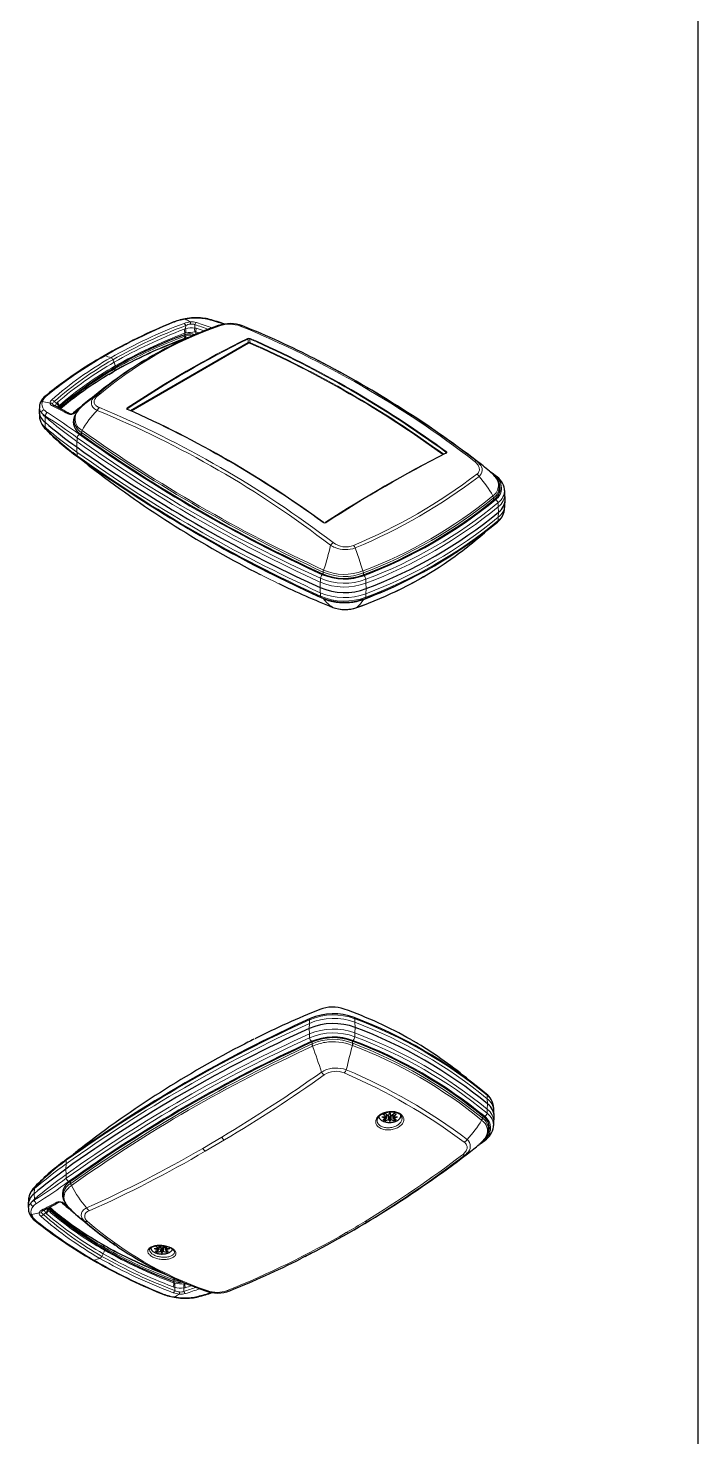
# Model space of a CAD drawing. Header units: millimetres. Extents: x 0 to 1188, y 0 to 841.
# Drawn here: x 730.6 to 855.4, y 316.2 to 578.4 of the extents above; entities that cross this region are included whole.
import ezdxf

# ---------------------------------------------------------------- set-up
doc = ezdxf.new("R2010")
doc.units = ezdxf.units.MM
doc.linetypes.add('SLD-Durchgehend', pattern=[0])

msp = doc.modelspace()

# ---------------------------------------------------------------- linework, layer by layer
msp.add_line((855.371, 834.346), (855.371, 4.785))
at = {"color": 7, "linetype": 'SLD-Durchgehend', "lineweight": 0}
for p, q in [((760.925, 523.761), (760.714, 523.819)), ((760.854, 523.735), (760.925, 523.761)), ((762.506, 521.689), (761.876, 521.882)), ((749.689, 507.228), (771.608, 519.882)), ((771.687, 519.765), (749.848, 507.158)), ((759.833, 521.361), (759.835, 521.68)), ((759.835, 521.071), (759.833, 521.361)), ((746.426, 516.704), (746.673, 516.234)), ((746.426, 514.415), (746.673, 514.6)), ((734.492, 508.681), (734.664, 508.601)), ((734.706, 508.642), (734.664, 508.601)), ((733.79, 505.053), (733.842, 506.056)), ((736.351, 508.123), (736.376, 507.82)), ((736.376, 507.82), (736.367, 507.709)), ((739.909, 507.286), (739.405, 506.849)), ((739.996, 507.36), (739.909, 507.286)), ((739.928, 507.28), (739.909, 507.286)), ((749.182, 507.609), (749.207, 507.437)), ((733.79, 505.053), (733.842, 504.09)), ((739.689, 500.461), (739.738, 501.467)), ((740.583, 503.165), (740.552, 502.778)), ((739.689, 500.461), (739.738, 499.501)), ((808.376, 499.288), (808.416, 499.5)), ((817.337, 490.599), (817.304, 490.993)), ((818.243, 488.337), (818.191, 489.34)), ((818.243, 488.337), (818.191, 487.375)), ((785.588, 476.804), (785.589, 477.184)), ((785.021, 474.292), (785.06, 475.303)), ((793.089, 477.014), (793.087, 476.643)), ((793.582, 474.101), (793.546, 475.114)), ((785.021, 474.292), (785.06, 473.338)), ((785.583, 472.296), (785.649, 472.174)), ((793.582, 474.101), (793.546, 473.148)), ((791.933, 470.622), (791.868, 470.605)), ((791.549, 392.426), (791.513, 393.379)), ((782.987, 392.235), (783.027, 393.189)), ((782.987, 392.235), (783.027, 391.223)), ((791.549, 392.426), (791.513, 391.413)), ((783.518, 389.349), (783.556, 389.367)), ((783.556, 389.367), (783.555, 389.723)), ((791.053, 389.884), (791.055, 389.515)), ((791.055, 389.515), (791.126, 389.486)), ((816.21, 378.19), (816.157, 379.152)), ((816.21, 378.19), (816.157, 377.186)), ((815.223, 375.575), (815.271, 375.535)), ((815.271, 375.535), (815.303, 375.928)), ((737.656, 366.065), (737.705, 367.025)), ((737.656, 366.065), (737.705, 365.06)), ((731.757, 361.474), (731.809, 362.436)), ((738.519, 363.748), (738.548, 363.384)), ((738.548, 363.384), (738.578, 363.405)), ((731.757, 361.474), (731.809, 360.471)), ((737.371, 359.678), (737.876, 359.241)), ((737.892, 359.246), (737.876, 359.241)), ((737.876, 359.241), (737.939, 359.187)), ((732.459, 357.845), (732.63, 357.926)), ((732.675, 357.885), (732.63, 357.926)), ((734.342, 358.707), (734.318, 358.404)), ((734.334, 358.817), (734.342, 358.707)), ((744.393, 352.111), (744.64, 351.927)), ((744.393, 349.823), (744.64, 350.293)), ((757.8, 345.165), (757.802, 345.456)), ((757.802, 344.847), (757.8, 345.165)), ((759.842, 344.645), (760.157, 344.741)), ((758.892, 342.766), (758.681, 342.708)), ((758.82, 342.791), (758.892, 342.766))]:
    msp.add_line(p, q, dxfattribs=at)
at = {"color": 7, "linetype": 'SLD-Durchgehend', "lineweight": 30}
for p, q in [((745.681, 513.979), (746.426, 514.415)), ((732.725, 508.023), (732.676, 507.267)), ((732.676, 506.996), (732.727, 506.203)), ((736.301, 507.743), (736.376, 507.82)), ((739.204, 505.578), (739.118, 504.497)), ((742.146, 496.867), (742.158, 496.859)), ((815.063, 497.191), (815.105, 497.16)), ((817.384, 495.196), (817.381, 495.199)), ((818.482, 492.103), (818.396, 493.185)), ((819.485, 490.833), (819.422, 491.814)), ((819.422, 489.542), (819.485, 490.524)), ((817.32, 377.779), (817.319, 377.781)), ((797.132, 375.398), (797.132, 375.084)), ((797.41, 376.232), (797.392, 375.779)), ((797.421, 376.223), (797.392, 375.506)), ((797.65, 376.049), (797.408, 375.909)), ((797.752, 376.001), (797.744, 375.303)), ((797.98, 375.619), (797.776, 376.06)), ((798.185, 376.06), (797.98, 375.619)), ((797.98, 375.619), (797.98, 374.931)), ((798.208, 376.001), (798.216, 375.303)), ((798.552, 375.909), (798.31, 376.049)), ((798.539, 376.223), (798.569, 375.506)), ((798.55, 376.232), (798.569, 375.779)), ((798.829, 375.398), (798.829, 375.084)), ((800.041, 375.866), (800.064, 376.077)), ((817.452, 376.003), (817.389, 376.984)), ((817.389, 374.713), (817.452, 375.694)), ((816.366, 373.379), (816.449, 374.423)), ((740.505, 369.978), (740.466, 369.949)), ((815.338, 371.32), (815.342, 371.324)), ((813.368, 369.609), (813.359, 369.603)), ((737.085, 362.03), (737.168, 360.983)), ((730.694, 360.324), (730.643, 359.531)), ((730.643, 359.259), (730.692, 358.504)), ((734.268, 358.784), (734.342, 358.707)), ((739.479, 357.686), (739.451, 357.711)), ((745.401, 351.54), (744.393, 352.111)), ((753.487, 351.423), (753.493, 351.373)), ((754.356, 351.772), (754.376, 351.782)), ((754.984, 351.739), (754.965, 351.287)), ((754.995, 351.731), (754.965, 351.014)), ((755.224, 351.557), (754.982, 351.417)), ((755.325, 351.509), (755.318, 350.811)), ((755.554, 351.127), (755.349, 351.567)), ((755.758, 351.567), (755.554, 351.127)), ((755.782, 351.509), (755.79, 350.811)), ((756.126, 351.417), (755.883, 351.557)), ((756.113, 351.731), (756.142, 351.014)), ((756.123, 351.739), (756.142, 351.287)), ((754.705, 350.906), (754.705, 350.591)), ((755.554, 351.127), (755.554, 350.439)), ((756.402, 350.906), (756.402, 350.591))]:
    msp.add_line(p, q, dxfattribs=at)
at = {"color": 7, "linetype": 'SLD-Durchgehend', "lineweight": 0, "flags": 128}
for points in [[(759.678, 522.378), (759.819, 522.424), (759.966, 522.455)], [(759.863, 524.315), (759.867, 524.314), (759.875, 524.306), (759.885, 524.29), (759.895, 524.267)], [(759.966, 522.455), (759.97, 522.563), (759.99, 523.059)], [(761.692, 523.224), (761.691, 523.199), (761.668, 522.592)], [(761.668, 522.592), (761.808, 522.578), (761.946, 522.547)], [(761.876, 521.882), (761.794, 521.89), (761.71, 521.883)], [(761.876, 521.882), (761.875, 521.666), (761.874, 521.426)], [(766.334, 523.01), (766.171, 523.065), (766.066, 523.044)], [(770.161, 522.972), (770.421, 523.032), (770.581, 522.986)], [(759.966, 520.75), (759.82, 520.693), (759.678, 520.639)], [(760.009, 521.724), (759.922, 521.709), (759.835, 521.68)], [(759.835, 521.071), (759.92, 521.103), (760.009, 521.141)], [(759.954, 520.642), (759.964, 520.647), (759.99, 520.663)], [(759.99, 520.663), (759.97, 520.734), (759.966, 520.75)], [(771.608, 519.882), (771.597, 520.224), (771.588, 520.544)], [(771.941, 520.556), (771.952, 520.197), (771.961, 519.901)], [(746.673, 516.234), (746.814, 515.888), (746.872, 515.552)], [(746.872, 515.053), (746.814, 514.784), (746.673, 514.6)], [(735.51, 508.927), (735.878, 508.655), (735.958, 508.596)], [(735.958, 508.596), (736.035, 508.693), (736.121, 508.778)], [(743.4, 509.769), (743.272, 509.644), (743.163, 509.515), (743.073, 509.384), (743.003, 509.253), (742.954, 509.121), (742.926, 508.99), (742.918, 508.861), (742.93, 508.736), (742.962, 508.616), (743.011, 508.501), (743.078, 508.39), (743.162, 508.285), (743.271, 508.177), (743.397, 508.076), (743.54, 507.982), (743.698, 507.896), (743.9, 507.806)], [(743.4, 509.769), (743.17, 509.785), (742.975, 509.727)], [(736.253, 508.01), (736.198, 507.917), (736.151, 507.82)], [(736.351, 508.123), (736.299, 508.072), (736.253, 508.01)], [(743.477, 507.274), (743.662, 507.58), (743.9, 507.806)], [(749.098, 507.452), (749.05, 507.48), (749.023, 507.505), (749.005, 507.533), (748.997, 507.564), (748.998, 507.597), (749.01, 507.629), (749.03, 507.662), (749.06, 507.693), (749.098, 507.722)], [(740.689, 503.535), (740.614, 503.348), (740.584, 503.165)], [(808.487, 499.366), (808.487, 499.367), (808.482, 499.419), (808.45, 499.47), (808.416, 499.5)], [(808.499, 499.613), (808.547, 499.571), (808.574, 499.536), (808.592, 499.5), (808.601, 499.463), (808.599, 499.427), (808.588, 499.393), (808.567, 499.362), (808.538, 499.334), (808.5, 499.311)], [(814.202, 495.377), (814.33, 495.489), (814.439, 495.61), (814.529, 495.739), (814.599, 495.875), (814.647, 496.017), (814.676, 496.164), (814.684, 496.315), (814.672, 496.467), (814.64, 496.617), (814.591, 496.768), (814.524, 496.918), (814.441, 497.066), (814.332, 497.224), (814.205, 497.378), (814.062, 497.529), (813.904, 497.674), (813.702, 497.837)], [(813.704, 497.835), (813.942, 497.908), (814.128, 497.868)], [(814.127, 497.869), (814.67, 497.484), (815.063, 497.191)], [(814.627, 494.982), (814.432, 495.205), (814.202, 495.377)], [(817.304, 490.994), (817.271, 491.178), (817.191, 491.364)], [(786.949, 482.178), (787.179, 482.458), (787.437, 482.672)], [(791.57, 481.674), (791.427, 481.927), (791.264, 482.137)], [(791.57, 481.674), (791.92, 480.616), (792.267, 479.583), (792.63, 478.499), (792.997, 477.399)], [(785.589, 477.184), (785.615, 477.37), (785.675, 477.565)], [(793.076, 477.009), (793.052, 477.199), (792.997, 477.399)], [(785.693, 472.154), (785.65, 472.174), (785.649, 472.174)], [(793.075, 472.012), (793.075, 472.012), (792.996, 471.982)], [(793.139, 472.171), (793.134, 472.133), (793.075, 472.012)], [(783.518, 389.349), (783.547, 389.136), (783.616, 388.912)], [(783.66, 388.933), (783.616, 388.912), (783.616, 388.912)], [(791.042, 389.062), (791.042, 389.062), (790.962, 389.093)], [(791.126, 389.486), (791.1, 389.28), (791.042, 389.062)], [(785.803, 383.58), (785.525, 383.817), (785.274, 384.124)], [(789.899, 384.551), (789.721, 384.228), (789.514, 383.964)], [(799.85, 376.432), (799.998, 376.338), (800.133, 376.235), (800.253, 376.124), (800.356, 376.006), (800.443, 375.881), (800.513, 375.751), (800.566, 375.615), (800.601, 375.477), (800.617, 375.335), (800.615, 375.192), (800.595, 375.047), (800.556, 374.903), (800.5, 374.76), (800.425, 374.618), (800.333, 374.48), (800.225, 374.346), (800.1, 374.217), (799.96, 374.093), (799.806, 373.977), (799.639, 373.868), (799.46, 373.769), (799.269, 373.678), (799.069, 373.597), (798.862, 373.527), (798.649, 373.469), (798.43, 373.422), (798.208, 373.387), (797.985, 373.364), (797.763, 373.354), (797.542, 373.357), (797.325, 373.371), (797.112, 373.398), (796.908, 373.437), (796.71, 373.487), (796.522, 373.549), (796.345, 373.621), (796.142, 373.725), (795.959, 373.843), (795.828, 373.948), (795.712, 374.062), (795.611, 374.182), (795.528, 374.308), (795.462, 374.44), (795.414, 374.576), (795.384, 374.716), (795.372, 374.858), (795.378, 375.002), (795.403, 375.147), (795.446, 375.291), (795.507, 375.433), (795.586, 375.574), (795.682, 375.712), (795.795, 375.845), (795.923, 375.972), (796.066, 376.094), (796.224, 376.209), (796.395, 376.316), (796.577, 376.413), (796.769, 376.501), (796.971, 376.579), (797.181, 376.646), (797.395, 376.702), (797.614, 376.746), (797.836, 376.778), (798.06, 376.797), (798.283, 376.805), (798.501, 376.799), (798.718, 376.782), (798.929, 376.752), (799.133, 376.71), (799.327, 376.657), (799.513, 376.592), (799.688, 376.517), (799.85, 376.432)], [(795.651, 375.159), (795.647, 375.075), (795.658, 374.948), (795.684, 374.823), (795.727, 374.7), (795.785, 374.583), (795.859, 374.47), (795.948, 374.363), (796.051, 374.262), (796.167, 374.168), (796.328, 374.063), (796.508, 373.972), (796.665, 373.908), (796.832, 373.854), (797.006, 373.81), (797.187, 373.777), (797.375, 373.755), (797.568, 373.743), (797.764, 373.743), (797.96, 373.754), (798.157, 373.776), (798.354, 373.809), (798.547, 373.853), (798.736, 373.907), (798.919, 373.971), (799.096, 374.045), (799.264, 374.128), (799.423, 374.22), (799.57, 374.318), (799.707, 374.424), (799.831, 374.536), (799.941, 374.653), (800.036, 374.774), (800.117, 374.899), (800.183, 375.027), (800.233, 375.156), (800.267, 375.285), (800.285, 375.415), (800.286, 375.544), (800.285, 375.556)], [(815.223, 375.575), (815.188, 375.374), (815.104, 375.171)], [(815.158, 375.125), (815.104, 375.171), (815.104, 375.171)], [(763.155, 369.919), (764.927, 370.953), (766.703, 372.008)], [(767.192, 371.482), (765.414, 370.429), (763.64, 369.395)], [(811.534, 368.727), (811.706, 368.865), (811.862, 369.011), (812.001, 369.163), (812.121, 369.318), (812.128, 369.329), (812.218, 369.475), (812.29, 369.624), (812.343, 369.773), (812.378, 369.922), (812.392, 370.081), (812.384, 370.238), (812.353, 370.391), (812.3, 370.539), (812.225, 370.68), (812.128, 370.815), (812.01, 370.941), (811.874, 371.058)], [(812.403, 371.562), (812.163, 371.274), (811.874, 371.058)], [(812.017, 368.687), (811.802, 368.648), (811.534, 368.727)], [(738.578, 363.405), (738.613, 363.196), (738.698, 362.981)], [(738.698, 362.981), (738.698, 362.981), (738.664, 362.957)], [(733.925, 357.931), (733.726, 357.784), (733.477, 357.6)], [(733.925, 357.931), (733.857, 358.001), (733.782, 358.099), (733.727, 358.197), (733.694, 358.295), (733.684, 358.39), (733.698, 358.481), (733.706, 358.501)], [(734.088, 357.748), (734.002, 357.833), (733.925, 357.931)], [(734.219, 358.517), (734.265, 358.455), (734.318, 358.404)], [(741.139, 356.391), (741.139, 356.391), (740.98, 356.548), (740.843, 356.711), (740.729, 356.877), (740.641, 357.046), (740.579, 357.216), (740.543, 357.387), (740.533, 357.557), (740.549, 357.724), (740.588, 357.876), (740.649, 358.025), (740.732, 358.169), (740.836, 358.308), (740.974, 358.453), (741.135, 358.59), (741.318, 358.719), (741.52, 358.84), (741.52, 358.84)], [(741.999, 358.276), (741.734, 358.516), (741.52, 358.84)], [(741.669, 356.332), (741.38, 356.309), (741.14, 356.391)], [(793.913, 356.298), (792.147, 355.239), (790.376, 354.204)], [(744.64, 351.927), (744.78, 351.743), (744.839, 351.474)], [(753.684, 349.781), (753.536, 349.873), (753.401, 349.97), (753.281, 350.072), (753.178, 350.176), (753.091, 350.283), (753.021, 350.393), (752.968, 350.504), (752.933, 350.614), (752.917, 350.725), (752.919, 350.835), (752.939, 350.943), (752.977, 351.049), (753.034, 351.151), (753.109, 351.25), (753.201, 351.344), (753.309, 351.432), (753.433, 351.514), (753.574, 351.59), (753.728, 351.659), (753.895, 351.719), (754.074, 351.772), (754.265, 351.816), (754.465, 351.851), (754.672, 351.877), (754.885, 351.893), (755.104, 351.899), (755.326, 351.896), (755.549, 351.884), (755.77, 351.862), (755.991, 351.83), (756.209, 351.79), (756.421, 351.741), (756.626, 351.684), (756.823, 351.619), (757.012, 351.546), (757.189, 351.467), (757.392, 351.36), (757.574, 351.245), (757.705, 351.146), (757.822, 351.044), (757.922, 350.938), (758.006, 350.83), (758.071, 350.72), (758.12, 350.609), (758.15, 350.497), (758.162, 350.387), (758.155, 350.277), (758.13, 350.169), (758.087, 350.064), (758.027, 349.963), (757.948, 349.866), (757.851, 349.773), (757.739, 349.686), (757.611, 349.606), (757.467, 349.532), (757.309, 349.465), (757.139, 349.406), (756.957, 349.355), (756.765, 349.314), (756.563, 349.281), (756.353, 349.258), (756.138, 349.244), (755.92, 349.24), (755.697, 349.245), (755.474, 349.26), (755.251, 349.284), (755.032, 349.318), (754.816, 349.361), (754.605, 349.412), (754.401, 349.471), (754.207, 349.538), (754.021, 349.613), (753.846, 349.694), (753.684, 349.781)], [(744.839, 350.975), (744.78, 350.639), (744.64, 350.293)], [(753.926, 350.15), (754.068, 350.074), (754.222, 350.002), (754.385, 349.936), (754.555, 349.876), (754.559, 349.875), (754.74, 349.821), (754.926, 349.775), (755.117, 349.735), (755.311, 349.704), (755.508, 349.681), (755.705, 349.665), (755.902, 349.658), (756.095, 349.66), (756.285, 349.669), (756.47, 349.688), (756.649, 349.714), (756.819, 349.748), (756.98, 349.79), (757.131, 349.839), (757.271, 349.895), (757.398, 349.958), (757.511, 350.026), (757.611, 350.101), (757.697, 350.18), (757.767, 350.264), (757.82, 350.351), (757.859, 350.442), (757.881, 350.535), (757.887, 350.63), (757.884, 350.651)], [(757.933, 344.072), (757.787, 344.103), (757.645, 344.149)], [(757.976, 345.386), (757.888, 345.423), (757.802, 345.456)], [(757.802, 344.847), (757.887, 344.818), (757.976, 344.803)], [(757.957, 343.468), (757.937, 343.964), (757.933, 344.072)], [(759.913, 343.98), (759.776, 343.949), (759.635, 343.935)], [(759.635, 343.935), (759.658, 343.328), (759.659, 343.302)], [(759.677, 344.643), (759.759, 344.637), (759.842, 344.645)], [(759.841, 344.873), (759.842, 344.861), (759.842, 344.645)], [(757.862, 342.26), (757.851, 342.236), (757.842, 342.22), (757.834, 342.213), (757.83, 342.212)], [(764.006, 343.435), (763.798, 343.365), (763.685, 343.395)], [(768.173, 343.412), (767.973, 343.366), (767.697, 343.439)]]:
    msp.add_lwpolyline(points, dxfattribs=at)
at = {"color": 7, "linetype": 'SLD-Durchgehend', "lineweight": 30, "flags": 128}
for points in [[(751.541, 516.123), (752.598, 516.766), (753.109, 517.064)], [(784.09, 516.84), (784.801, 516.478), (785.888, 515.911)], [(784.798, 516.479), (784.759, 516.499), (784.672, 516.544), (784.648, 516.556)], [(740.642, 510.688), (740.429, 510.534), (739.688, 509.978)], [(739.574, 507.242), (739.431, 507.121), (739.065, 506.802), (739.065, 506.802)], [(749.152, 507.461), (749.15, 507.462), (749.132, 507.471), (749.12, 507.48), (749.113, 507.487), (749.111, 507.491), (749.11, 507.492), (749.11, 507.492)], [(817.705, 495.124), (817.25, 495.452), (816.689, 495.853)], [(772.913, 477.213), (773.865, 476.726), (773.919, 476.699)], [(808.14, 478.733), (808.541, 479.003), (808.648, 479.078)], [(771.562, 389.67), (771.228, 389.501), (770.918, 389.34)], [(802.386, 389.894), (801.979, 390.13), (801.949, 390.147)], [(803.178, 389.423), (802.967, 389.552), (802.388, 389.891)], [(795.65, 375.159), (795.65, 375.177), (795.659, 375.249), (795.675, 375.322), (795.697, 375.396), (795.725, 375.469), (795.759, 375.542), (795.799, 375.614), (795.844, 375.685), (795.895, 375.755), (795.952, 375.824), (796.014, 375.892), (796.082, 375.96), (796.155, 376.025), (796.234, 376.089), (796.316, 376.151), (796.404, 376.21), (796.494, 376.266), (796.589, 376.319), (796.689, 376.37), (796.793, 376.419), (796.902, 376.465), (797.014, 376.508), (797.129, 376.548), (797.247, 376.584), (797.367, 376.616), (797.489, 376.645), (797.611, 376.669), (797.733, 376.69), (797.855, 376.706), (797.976, 376.717), (798.096, 376.725), (798.219, 376.729), (798.341, 376.728), (798.463, 376.724), (798.583, 376.715), (798.701, 376.703), (798.816, 376.686), (798.929, 376.666), (799.038, 376.642), (799.145, 376.614), (799.248, 376.583), (799.347, 376.548), (799.443, 376.51), (799.534, 376.469), (799.621, 376.425), (799.67, 376.398)], [(795.929, 375.8), (795.941, 375.753), (795.963, 375.683), (795.994, 375.614), (796.031, 375.546), (796.075, 375.479), (796.126, 375.414), (796.184, 375.351), (796.248, 375.29), (796.319, 375.232), (796.395, 375.175), (796.477, 375.122), (796.564, 375.072), (796.657, 375.024), (796.754, 374.98), (796.855, 374.94), (796.961, 374.903), (797.07, 374.869), (797.183, 374.84), (797.298, 374.814), (797.416, 374.793), (797.536, 374.775), (797.657, 374.762), (797.78, 374.753), (797.903, 374.748), (798.026, 374.748), (798.15, 374.751), (798.273, 374.759), (798.394, 374.772), (798.515, 374.788), (798.633, 374.808), (798.749, 374.833), (798.862, 374.862), (798.972, 374.894), (799.079, 374.93), (799.181, 374.97), (799.28, 375.013), (799.373, 375.06), (799.462, 375.109), (799.545, 375.162), (799.623, 375.217), (799.695, 375.275), (799.761, 375.336), (799.82, 375.398), (799.873, 375.463), (799.919, 375.529), (799.958, 375.597), (799.99, 375.665), (800.015, 375.735), (800.032, 375.806), (800.042, 375.877), (800.045, 375.948), (800.04, 376.02), (800.028, 376.091), (800.018, 376.132)], [(814.666, 370.681), (814.821, 370.791), (815.671, 371.402)], [(737.032, 359.725), (737.387, 359.416), (737.541, 359.285)], [(738.073, 359.034), (738.08, 359.025), (738.129, 358.974)], [(737.659, 356.545), (738.393, 355.995), (738.622, 355.83)], [(747.368, 351.555), (747.018, 351.791), (746.457, 352.184)], [(753.248, 351.049), (753.25, 351.078), (753.26, 351.12), (753.274, 351.161), (753.293, 351.201), (753.319, 351.245), (753.35, 351.288), (753.388, 351.331), (753.431, 351.374), (753.479, 351.416), (753.534, 351.458), (753.593, 351.498), (753.659, 351.537), (753.729, 351.575), (753.804, 351.61), (753.884, 351.643), (753.966, 351.674), (754.057, 351.704), (754.152, 351.731), (754.252, 351.757), (754.356, 351.78), (754.464, 351.8), (754.575, 351.817), (754.688, 351.831), (754.803, 351.842), (754.922, 351.85), (755.043, 351.855), (755.165, 351.857), (755.288, 351.855), (755.412, 351.851), (755.537, 351.843), (755.662, 351.832), (755.784, 351.818), (755.907, 351.801), (756.029, 351.781), (756.15, 351.758), (756.269, 351.732), (756.387, 351.703), (756.503, 351.672), (756.616, 351.637), (756.726, 351.601), (756.832, 351.562), (756.934, 351.521), (757.031, 351.479), (757.124, 351.434), (757.212, 351.389), (757.294, 351.342), (757.371, 351.295), (757.443, 351.246), (757.51, 351.196), (757.572, 351.146), (757.628, 351.095), (757.679, 351.044), (757.724, 350.993), (757.763, 350.943), (757.797, 350.895), (757.825, 350.847), (757.847, 350.801), (757.864, 350.756), (757.877, 350.713), (757.884, 350.671), (757.885, 350.652)], [(753.489, 351.424), (753.49, 351.403), (753.498, 351.331), (753.514, 351.261), (753.537, 351.191), (753.567, 351.121), (753.605, 351.053), (753.649, 350.987), (753.7, 350.922), (753.758, 350.859), (753.822, 350.798), (753.892, 350.739), (753.968, 350.683), (754.05, 350.63), (754.138, 350.579), (754.23, 350.532), (754.327, 350.488), (754.429, 350.447), (754.535, 350.41), (754.644, 350.377), (754.756, 350.348), (754.872, 350.322), (754.989, 350.3), (755.109, 350.283), (755.231, 350.27), (755.353, 350.261), (755.476, 350.256), (755.6, 350.255), (755.723, 350.259), (755.846, 350.267), (755.968, 350.279), (756.088, 350.296), (756.206, 350.316), (756.322, 350.341), (756.436, 350.369), (756.546, 350.402), (756.652, 350.438), (756.755, 350.478), (756.853, 350.521), (756.947, 350.567), (757.036, 350.617), (757.119, 350.67), (757.197, 350.725), (757.269, 350.783), (757.334, 350.843), (757.394, 350.906), (757.446, 350.97), (757.492, 351.037), (757.531, 351.104), (757.557, 351.158)], [(783.347, 350.364), (781.826, 349.586), (781.363, 349.356)]]:
    msp.add_lwpolyline(points, dxfattribs=at)
at = {"color": 7, "linetype": 'SLD-Durchgehend', "lineweight": 30}
for centre, radius, start, end in [((761.953, 512.928), 11.577, 84.20743, 100.39996), ((762.253, 516.03), 8.46, 75.24602, 84.10498), ((798.141, 424.415), 107.227, 112.29295, 119.85037), ((791.675, 450.608), 76.838, 109.47105, 120.12521), ((761.9, 512.68), 11.811, 99.92797, 112.05087), ((753.782, 484.038), 41.554, 71.05132, 75.18464), ((768.251, 516.671), 6.746, 69.79455, 108.90826), ((708.294, 368.49), 166.593, 62.93769, 68.04263), ((785.145, 450.428), 75.315, 109.63823, 130.3564), ((788.572, 440.661), 84.945, 109.68754, 119.76081), ((760.773, 518.762), 2.764, 70.0376, 109.8657), ((760.553, 519.059), 1.692, 100.22776, 110.73343), ((786.506, 444.566), 83.959, 119.80875, 128.71509), ((794.007, 447.77), 80.469, 121.15797, 131.24364), ((779.573, 456.583), 66.653, 120.61008, 125.36882), ((692.59, 338.392), 200.543, 52.35926, 62.62474), ((736.097, 507.258), 3.515, 126.71116, 157.49115), ((773.279, 465.636), 55.63, 127.1406, 131.12366), ((784.379, 454.432), 69.256, 125.09798, 130.31216), ((761.023, 482.296), 34.949, 124.96399, 127.04303), ((735.373, 507.236), 2.697, 179.34048, 234.06445), ((734.652, 507.915), 1.929, 159.08869, 176.77836), ((736.203, 506.453), 3.484, 184.09606, 209.87991), ((735.703, 508.663), 0.553, 233.80689, 245.04018), ((708.697, 453.625), 60.751, 60.76015, 63.85522), ((738.565, 507.37), 0.757, 255.41374, 311.33888), ((741.587, 505.141), 2.545, 147.20068, 241.86661), ((742.354, 505.256), 3.165, 133.03787, 174.17691), ((753.618, 493.801), 19.23, 131.17757, 134.19487), ((670.878, 329.732), 194.202, 53.77485, 66.23093), ((737.107, 506.933), 4.506, 209.44148, 224.88606), ((799.826, 583.807), 102.776, 230.01998, 234.18795), ((766.565, 535.722), 45.696, 224.39563, 234.29482), ((897.665, 723.153), 270.646, 234.47075, 245.53462), ((897.455, 721.403), 271.487, 234.47075, 245.53462), ((897.706, 719.642), 271.581, 234.47361, 245.53045), ((922.066, 276.62), 250.013, 117.03114, 122.96529), ((808.414, 499.396), 0.0789, 289.79082, 338.06236), ((753.395, 511.767), 18.67, 227.97169, 232.99113), ((865.658, 656.282), 201.665, 232.23624, 242.619), ((801.139, 478.64), 23.196, 45.54292, 53.14028), ((815.192, 492.836), 3.222, 6.2395, 47.18207), ((816.13, 492.761), 2.444, 304.17829, 34.88539), ((815.712, 492.022), 3.687, 9.15862, 57.28825), ((762.696, 557.476), 86.358, 290.59989, 309.39473), ((816.423, 490.8), 3.062, 306.4692, 0.61698), ((804.415, 490.899), 15.035, 3.49088, 6.52987), ((762.903, 555.722), 87.197, 290.59988, 309.39475), ((815.909, 489.245), 3.479, 307.77205, 351.75966), ((804.494, 490.429), 14.953, 353.54653, 356.60175), ((785.846, 486.697), 0.363, 236.2342, 299.63314), ((762.78, 553.747), 87.043, 290.59698, 309.40948), ((762.263, 546.095), 81.504, 304.68894, 311.32749), ((767.566, 539.493), 73.064, 289.43139, 303.73097), ((855.564, 639.318), 181.968, 244.53623, 247.98662), ((789.539, 486.111), 10.111, 246.93932, 290.49771), ((789.541, 484.903), 11.534, 246.92667, 290.51035), ((789.54, 482.564), 10.996, 246.83561, 290.55809), ((789.649, 476.871), 6.662, 249.89074, 289.4885), ((787.314, 389.455), 6.747, 71.09923, 110.17357), ((895.496, 147.19), 271.231, 114.46237, 125.53356), ((846.948, 242.051), 165.753, 111.95277, 116.55434), ((787.506, 383.964), 10.995, 69.43938, 113.16692), ((763.817, 323.188), 77.056, 60.35717, 70.52982), ((760.675, 312.656), 87.185, 50.60595, 69.38759), ((895.422, 145.124), 271.487, 114.46538, 125.52925), ((787.507, 381.624), 11.534, 69.48965, 113.07333), ((760.869, 310.805), 87.197, 50.60525, 69.40012), ((895.631, 143.374), 270.646, 114.46538, 125.52925), ((863.187, 210.843), 200.936, 117.33548, 127.62975), ((819.141, 296.812), 104.338, 116.42678, 117.12773), ((787.506, 380.416), 10.111, 69.50229, 113.06068), ((760.662, 309.05), 86.358, 50.60527, 69.40011), ((762.249, 321.576), 79.238, 50.3188, 58.89992), ((813.823, 377.251), 3.535, 8.62415, 51.85996), ((814.389, 375.727), 3.062, 359.38302, 53.5308), ((802.388, 376.07), 15.028, 3.49035, 6.5304), ((796.914, 381.847), 6.087, 266.30914, 274.50211), ((798.938, 382.113), 6.785, 249.13734, 256.82315), ((794.388, 380.816), 5.144, 297.75449, 302.24013), ((801.164, 381.129), 6.546, 227.99715, 234.81657), ((795.756, 379.051), 3.904, 285.24583, 294.76298), ((799.439, 379.483), 4.967, 237.68021, 242.32517), ((801.658, 381.571), 6.823, 228.44347, 235.00061), ((796.154, 378.779), 3.823, 284.81116, 294.57562), ((787.59, 380.132), 10.969, 337.77104, 341.29555), ((800.196, 376.597), 2.772, 207.8226, 216.93622), ((808.368, 380.131), 10.967, 198.70411, 202.22918), ((795.764, 376.597), 2.772, 323.06393, 332.1773), ((794.303, 381.571), 6.823, 304.99931, 311.55666), ((799.806, 378.779), 3.823, 245.42447, 255.18879), ((794.797, 381.129), 6.546, 305.18333, 312.00294), ((799.046, 381.847), 6.087, 265.49773, 273.69099), ((797.022, 382.113), 6.785, 283.17695, 290.86261), ((800.204, 379.051), 3.904, 245.23709, 254.75409), ((801.573, 380.817), 5.144, 237.76021, 242.24516), ((796.521, 379.483), 4.967, 297.67492, 302.3197), ((799.212, 375.417), 1.082, 7.38645, 64.97773), ((814.096, 373.765), 2.444, 324.05688, 55.80356), ((813.055, 373.743), 3.33, 313.28412, 353.69557), ((813.682, 374.503), 3.684, 302.68605, 350.85953), ((802.462, 375.599), 14.952, 353.54654, 356.60217), ((755.141, 350.551), 24.325, 126.96516, 131.95562), ((802.003, 384.688), 18.882, 306.97376, 314.94601), ((764.571, 330.758), 45.757, 125.71167, 135.5976), ((690.791, 527.831), 200.148, 297.18392, 307.76249), ((797.793, 282.72), 102.776, 125.81205, 129.98002), ((735.126, 359.551), 4.574, 135.1972, 150.41334), ((739.554, 361.387), 2.544, 118.13226, 213.72138), ((733.34, 359.29), 2.697, 125.93555, 180.65952), ((734.165, 360.074), 3.479, 150.0825, 175.87823), ((706.762, 412.715), 60.54, 296.13951, 299.2454), ((736.532, 359.159), 0.755, 48.59467, 104.6037), ((740.437, 361.315), 3.285, 185.80933, 223.91911), ((777.535, 406.248), 61.685, 229.5816, 231.64137), ((732.641, 358.617), 1.952, 183.35331, 200.82379), ((734.058, 359.264), 3.508, 202.47513, 233.30497), ((733.669, 357.866), 0.551, 114.9193, 126.19861), ((783.112, 416.099), 75.315, 229.6436, 250.36177), ((771.108, 400.721), 55.412, 228.86908, 232.87309), ((752.66, 372.773), 20.04, 223.51362, 228.84163), ((793.494, 419.07), 81.772, 228.65423, 235.2074), ((784.481, 421.973), 83.973, 231.2857, 240.19046), ((759.112, 384.398), 35.156, 232.96242, 235.04857), ((778.373, 411.187), 68.15, 234.6745, 240.0737), ((786.131, 425.123), 84.101, 241.04275, 248.98324), ((788.167, 412.626), 73.447, 236.25785, 250.52487), ((758.737, 356.637), 6.546, 227.99696, 234.81676), ((759.135, 356.951), 6.663, 230.05337, 235.04628), ((746.007, 355.31), 10.064, 337.69077, 339.8642), ((765.012, 355.276), 9.969, 200.20508, 202.31783), ((752.027, 356.877), 6.571, 304.93483, 308.8145), ((752.462, 356.516), 6.395, 305.13662, 310.31648), ((796.115, 442.128), 107.245, 240.15028, 247.7064), ((754.487, 357.355), 6.087, 266.30917, 274.50217), ((756.512, 357.621), 6.785, 249.13755, 256.82293), ((753.33, 354.559), 3.904, 285.24579, 294.76298), ((757.012, 354.99), 4.967, 237.67996, 242.32542), ((753.728, 354.287), 3.823, 284.81111, 294.57562), ((757.77, 352.105), 2.773, 207.82324, 216.93558), ((753.338, 352.105), 2.772, 323.06393, 332.17711), ((757.379, 354.287), 3.823, 245.4243, 255.18896), ((756.62, 357.355), 6.087, 265.49789, 273.69083), ((754.596, 357.621), 6.785, 283.1769, 290.86261), ((757.777, 354.559), 3.904, 245.23692, 254.75426), ((754.095, 354.991), 4.967, 297.67492, 302.3197), ((698.818, 514.656), 184.766, 292.04815, 296.5347), ((758.74, 347.798), 2.796, 250.34316, 282.91177), ((759.863, 353.832), 11.796, 247.93931, 260.07811), ((759.918, 353.56), 11.538, 259.57689, 275.82311), ((760.243, 350.355), 8.317, 275.8329, 284.84334), ((751.921, 381.883), 40.924, 284.79828, 288.52405), ((765.899, 349.613), 6.615, 250.40916, 290.10917)]:
    msp.add_arc(centre, radius, start, end, dxfattribs=at)
at = {"color": 7, "linetype": 'SLD-Durchgehend', "lineweight": 0}
for centre, radius, start, end in [((761.896, 513.349), 11.1, 84.20247, 100.3866), ((763.121, 524.32), 0.126, 89.63218, 144.91087), ((762.177, 516.355), 8.081, 75.29716, 84.02642), ((788.673, 457.838), 68.894, 108.92119, 131.08133), ((798.029, 424.987), 106.589, 112.2851, 119.85671), ((792.248, 436.228), 93.125, 110.46131, 119.74978), ((792.217, 436.623), 92.248, 110.44742, 119.76122), ((792.275, 436.539), 91.819, 110.79401, 119.77867), ((757.523, 523.468), 0.17, 59.68107, 109.88958), ((761.819, 513.192), 11.24, 99.85388, 111.99631), ((757.602, 521.545), 2.237, 3.45278, 21.84817), ((761.185, 519.509), 4.239, 94.45268, 110.58785), ((759.165, 522.79), 0.867, 18.06105, 52.46255), ((745.507, 496.97), 30.857, 60.47216, 62.20552), ((761.118, 518.779), 3.852, 81.783, 107.40248), ((757.583, 521.947), 2.437, 354.75673, 12.03665), ((761.14, 520.953), 2.399, 96.65067, 118.62697), ((756.382, 569.599), 48.012, 274.33287, 276.37157), ((764.114, 523.587), 3.262, 177.38796, 184.4116), ((761.138, 520.668), 3.081, 74.26334, 95.27162), ((761.068, 521.727), 1.622, 67.37215, 97.30131), ((763.516, 522.345), 1.864, 172.39815, 194.33482), ((762.398, 523.038), 0.731, 125.5021, 165.25392), ((751.019, 487.941), 36.863, 69.03794, 73.17007), ((763.594, 522.036), 1.725, 162.78314, 185.13345), ((752.759, 491.498), 32.38, 70.73911, 73.51777), ((751.415, 488.615), 36.575, 68.39311, 73.22048), ((764.362, 523.993), 0.223, 78.20031, 126.93658), ((753.458, 483.745), 41.836, 71.02498, 75.08257), ((768.193, 517.519), 5.797, 70.15733, 108.71937), ((697.254, 346.396), 191.035, 52.4421, 67.56472), ((788.687, 440.516), 85.13, 109.69978, 119.76376), ((788.575, 441.384), 84.359, 110.03183, 119.78256), ((792.621, 435.556), 92.153, 110.84091, 119.76489), ((788.76, 441.795), 84.389, 110.04526, 119.76032), ((857.291, 346.194), 194.415, 116.18091, 123.81455), ((857.233, 346.315), 194.141, 116.17719, 123.81828), ((759.24, 521.042), 0.595, 317.36552, 2.77862), ((759.453, 521.005), 0.573, 333.59238, 13.74729), ((760.611, 519.052), 1.816, 91.068, 110.80478), ((760.565, 518.987), 1.772, 99.31632, 108.94501), ((760.666, 519.735), 1.552, 67.35105, 115.05275), ((771.78, 520.064), 0.656, 69.6457, 114.00564), ((771.445, 520.537), 0.143, 2.55933, 61.35228), ((771.78, 520.126), 0.459, 69.43995, 114.71099), ((771.807, 519.472), 0.455, 70.23962, 115.93465), ((771.758, 519.899), 0.151, 186.50519, 241.88033), ((771.811, 519.539), 0.257, 70.00481, 118.69224), ((771.821, 519.898), 0.14, 303.61779, 1.16771), ((694.058, 343.017), 193.145, 53.88518, 66.23317), ((772.078, 520.56), 0.138, 120.6453, 181.50912), ((693.694, 342.893), 194.131, 53.77531, 66.23006), ((694.069, 343.024), 193.268, 53.86609, 66.23259), ((693.727, 342.937), 194.216, 53.77531, 66.23007), ((786.363, 445.137), 83.305, 119.79749, 128.72364), ((779.01, 459.174), 66.635, 119.65752, 131.27707), ((779.325, 458.977), 66.444, 119.67894, 131.256), ((744.882, 517.204), 0.24, 69.55129, 117.72352), ((733.67, 480.93), 38.207, 71.11259, 72.80443), ((745.732, 516.375), 0.768, 25.32177, 66.48908), ((780, 457.871), 67.209, 119.72781, 130.75908), ((780.09, 457.342), 67.021, 119.7117, 130.73874), ((777.922, 460.617), 62.669, 119.69976, 131.37615), ((780.268, 456.212), 67.363, 119.91502, 126.03239), ((780.06, 455.888), 67.502, 120.61651, 125.36022), ((783.401, 464.526), 60.641, 121.69411, 131.80946), ((689.505, 333.94), 205.92, 52.75614, 62.09157), ((733.297, 508.422), 0.484, 91.37178, 157.90145), ((734.674, 508.4), 1.478, 159.97244, 222.5222), ((735.992, 507.766), 2.937, 126.38981, 157.15919), ((725.193, 462.024), 47.575, 78.70765, 80.20533), ((734.18, 509.827), 0.311, 76.99469, 126.6239), ((735.52, 508.585), 0.815, 125.14569, 176.11483), ((734.804, 508.024), 0.625, 51.96628, 98.91204), ((735.342, 508.745), 0.644, 189.38481, 250.87999), ((734.887, 508.532), 0.738, 32.35288, 77.1336), ((735.733, 508.422), 0.552, 113.80194, 170.0613), ((735.023, 508.025), 1.332, 4.24452, 34.46773), ((749.334, 498.764), 12.673, 120.11597, 131.36106), ((743.701, 508.667), 1.284, 124.39373, 229.63665), ((734.397, 507.932), 1.672, 176.90682, 221.60796), ((735.858, 506.439), 3.14, 184.31828, 210.282), ((733.791, 506.79), 0.645, 108.63215, 177.12849), ((735.464, 508.801), 3.047, 220.49641, 238.04353), ((736.129, 508.832), 3.596, 213.98324, 230.52337), ((735.672, 509.223), 2.77, 221.11694, 238.70054), ((753.79, 505.022), 19.974, 176.57612, 177.03323), ((799.942, 584.895), 102.882, 230.0231, 234.18484), ((734.578, 506.216), 0.727, 118.36594, 180.04709), ((677.542, 417.098), 105.416, 53.81111, 57.71293), ((675.426, 414.1), 109.826, 53.86001, 57.62538), ((735.323, 507.834), 0.359, 66.19293, 122.28994), ((706.219, 449.44), 65.431, 60.90078, 63.77683), ((735.58, 508.553), 0.392, 185.22029, 238.84642), ((736.299, 508.138), 0.57, 126.62111, 191.32305), ((735.102, 507.798), 1.17, 10.40097, 42.93807), ((738.532, 507.83), 1.313, 248.0197, 311.66363), ((738.227, 506.336), 0.334, 64.01769, 124.05811), ((739.277, 506.531), 0.343, 68.12489, 128.08785), ((741.847, 505.726), 2.479, 131.27474, 242.11962), ((739.782, 506.955), 0.354, 69.031, 125.97649), ((755.35, 495.511), 16.714, 135.27289, 151.30998), ((744.932, 510.064), 3.146, 229.0209, 242.44348), ((671.296, 332.045), 189.513, 52.39171, 67.61368), ((668.119, 326.263), 196.725, 52.6612, 67.34272), ((749.023, 507.579), 0.161, 10.57863, 62.47921), ((749.133, 507.408), 0.0563, 70.56231, 128.09569), ((670.817, 329.711), 194.216, 53.77531, 66.23006), ((749.223, 507.507), 0.11, 112.02645, 187.39119), ((736.129, 506.866), 3.596, 213.98324, 230.52337), ((736.937, 507.036), 4.372, 209.90669, 225.11316), ((733.427, 504.853), 0.28, 179.40459, 209.00087), ((799.942, 582.93), 102.882, 230.0231, 234.18484), ((751.251, 505.031), 17.434, 183.09285, 183.59343), ((734.093, 503.916), 0.243, 174.63415, 222.19595), ((766.298, 535.658), 45.375, 224.35077, 234.24607), ((741.935, 505.536), 2.729, 179.13027, 240.31487), ((898.813, 725.496), 272.526, 234.53396, 245.47142), ((761.222, 500.411), 21.51, 175.29108, 177.18647), ((897.47, 722.36), 271.428, 234.47075, 245.53462), ((740.605, 502.075), 0.826, 119.54821, 172.89011), ((897.484, 723.025), 271.372, 234.47076, 245.53462), ((770.197, 447.546), 62.867, 118.30554, 118.50261), ((897.608, 723.237), 270.875, 234.47075, 245.53462), ((907.825, 740.897), 290.665, 234.87404, 245.13133), ((897.47, 720.395), 271.428, 234.47075, 245.53462), ((757.559, 500.413), 17.844, 182.92983, 185.07665), ((897.484, 719.682), 271.372, 234.47076, 245.53462), ((740.075, 498.845), 0.29, 182.01322, 231.84902), ((921.748, 277.255), 249.266, 117.02158, 122.9737), ((808.586, 499.461), 0.175, 119.80802, 167.11711), ((808.462, 499.268), 0.0575, 48.27445, 111.37558), ((747.666, 504.43), 9.363, 225.56998, 233.874), ((811.862, 494.874), 3.754, 40.10275, 52.92294), ((813.627, 496.185), 1.565, 309.65972, 45.00745), ((749.611, 580.794), 107.09, 292.88964, 307.09592), ((751.637, 577.492), 103.806, 292.62296, 307.35891), ((797.059, 479.743), 23.254, 29.99905, 40.93709), ((815.812, 493.355), 2.421, 304.91856, 49.50993), ((815.794, 493.111), 2.6, 305.73067, 1.64635), ((817.539, 494.858), 0.313, 58.10264, 110.25813), ((816.169, 492.788), 2.636, 305.63944, 58.63135), ((894.261, 712.721), 263.931, 236.72318, 245.70002), ((762.603, 557.998), 86.139, 290.66985, 309.3247), ((761.163, 560.28), 89.176, 290.97785, 309.01711), ((762.752, 557.559), 86.586, 290.5999, 309.39472), ((790.251, 432.153), 64.615, 64.85695, 65.05405), ((817.368, 489.941), 0.781, 7.8872, 64.43275), ((816.382, 492.448), 2.976, 306.25602, 3.10064), ((816.386, 491.782), 3.036, 306.46924, 0.61713), ((762.874, 557.344), 87.082, 290.5999, 309.39472), ((762.888, 556.68), 87.138, 290.5999, 309.39473), ((798.076, 488.292), 20.142, 2.98464, 5.00313), ((816.207, 489.234), 3.183, 307.4255, 351.22858), ((816.278, 489.894), 3.163, 307.20211, 353.61184), ((785.623, 486.349), 0.0506, 65.38174, 131.68734), ((785.85, 486.772), 0.466, 235.95596, 300.18772), ((786.046, 486.331), 0.0542, 46.03135, 112.76718), ((762.874, 554.002), 87.082, 290.5999, 309.39472), ((762.888, 554.714), 87.138, 290.5999, 309.39473), ((817.836, 486.723), 0.306, 311.85916, 356.7215), ((801.188, 488.294), 17.027, 354.64676, 356.90452), ((789.831, 485.844), 3.974, 232.95999, 291.14274), ((755.771, 488.27), 31.762, 340.30356, 348.94504), ((790.092, 487.363), 6.063, 238.72917, 247.81721), ((789.784, 486.59), 5.231, 247.74363, 289.96619), ((760.547, 557.172), 91.161, 290.90483, 303.28816), ((789.543, 486.121), 9.772, 246.135, 291.19214), ((789.535, 486.286), 9.537, 246.12761, 291.28388), ((767.89, 538.907), 72.395, 289.39671, 303.77862), ((854.601, 637.159), 179.602, 243.30616, 247.99517), ((812.52, 474.231), 27.481, 176.26986, 177.76353), ((789.541, 485.832), 11.442, 246.94536, 290.49166), ((786.104, 475.933), 1.01, 132.09609, 175.15446), ((789.541, 486.449), 11.337, 246.92668, 290.51033), ((822.38, 431.903), 58.059, 129.33609, 129.53021), ((789.539, 486.336), 10.492, 246.92282, 290.5142), ((752.183, 433.94), 59.125, 46.05223, 46.23602), ((792.407, 475.751), 1.108, 4.09842, 43.12343), ((762.864, 474.037), 30.702, 2.01013, 3.34969), ((789.541, 483.866), 11.442, 246.94536, 290.49166), ((806.782, 474.23), 21.741, 182.35274, 184.09896), ((789.541, 483.117), 11.347, 246.94537, 290.49164), ((785.333, 472.658), 0.237, 175.74192, 239.68532), ((785.971, 472.395), 0.368, 198.85042, 220.80504), ((792.06, 477.44), 8.296, 219.40407, 235.0664), ((789.014, 479.956), 8.479, 246.94361, 263.01331), ((789.562, 482.283), 10.859, 261.63437, 288.43169), ((786.578, 476.189), 7.724, 313.86746, 327.25792), ((792.652, 472.237), 0.428, 323.43264, 347.61757), ((793.29, 472.463), 0.224, 299.62048, 6.4759), ((769.609, 474.034), 23.954, 356.29845, 357.87907), ((789.27, 475.471), 5.214, 247.91332, 253.30469), ((789.622, 477.147), 6.923, 254.4947, 289.48225), ((895.451, 146.845), 271.372, 114.46538, 125.52924), ((787.508, 382.661), 11.442, 69.50834, 113.05464), ((804.749, 392.297), 21.741, 175.90103, 177.64726), ((783.3, 393.868), 0.237, 120.31486, 184.25796), ((787.507, 383.42), 11.337, 69.48967, 113.07332), ((791.257, 394.064), 0.224, 353.52387, 60.37976), ((767.576, 392.493), 23.954, 2.12093, 3.70155), ((760.841, 312.525), 87.082, 50.60528, 69.4001), ((760.855, 311.813), 87.138, 50.60527, 69.4001), ((895.437, 146.132), 271.428, 114.46538, 125.52925), ((895.437, 144.166), 271.428, 114.46538, 125.52925), ((787.508, 380.695), 11.442, 69.50834, 113.05464), ((810.486, 392.296), 27.481, 182.23647, 183.73014), ((787.507, 380.067), 11.347, 69.50836, 113.05463), ((787.506, 380.191), 10.492, 69.4858, 113.07718), ((790.374, 390.775), 1.108, 316.87657, 355.90157), ((760.83, 392.49), 30.702, 356.65031, 357.98987), ((760.841, 309.182), 87.082, 50.60528, 69.4001), ((760.855, 309.847), 87.138, 50.60527, 69.4001), ((895.451, 143.502), 271.372, 114.46538, 125.52924), ((895.574, 143.29), 270.875, 114.46538, 125.52925), ((905.523, 126.121), 290.128, 114.86762, 125.12896), ((895.559, 143.135), 270.07, 114.4875, 125.50799), ((784.071, 390.593), 1.01, 184.84555, 227.90391), ((820.329, 434.602), 58.03, 230.4697, 230.66392), ((787.476, 380.756), 9.462, 67.77253, 114.47805), ((784.953, 389.471), 1.401, 184.25952, 202.62196), ((687.408, 352.88), 102.735, 17.70588, 20.5322), ((787.496, 380.688), 9.093, 99.79534, 114.95431), ((787.459, 380.377), 9.394, 68.10367, 99.2477), ((886.993, 362.326), 99.607, 164.43009, 167.10726), ((789.482, 389.642), 1.579, 339.66677, 355.37526), ((760.732, 308.772), 85.821, 50.68716, 69.31865), ((750.17, 432.565), 59.096, 313.76397, 313.94785), ((758.838, 305.73), 89.764, 51.08677, 68.91855), ((760.719, 308.968), 86.586, 50.60528, 69.4001), ((617.466, 621.037), 290.322, 300.93322, 305.31013), ((623.48, 612.916), 280.968, 300.7629, 305.29107), ((788.53, 378.559), 6.448, 115.65661, 120.31301), ((788.038, 379.376), 5.499, 70.23241, 114.72062), ((788.011, 380.361), 3.904, 67.35929, 124.41887), ((746.213, 283.119), 109.748, 53.25216, 66.76207), ((748.948, 287.607), 105.238, 52.91815, 67.09991), ((815.802, 379.804), 0.306, 3.27837, 48.14136), ((799.155, 378.233), 17.027, 3.09548, 5.35324), ((814.158, 377.284), 3.2, 8.93836, 52.45732), ((814.245, 376.632), 3.163, 6.38816, 52.79789), ((797.106, 385.828), 20.917, 316.99884, 329.37061), ((814.296, 375.583), 0.977, 332.04996, 357.19539), ((813.867, 373.183), 2.333, 337.30896, 56.38997), ((813.844, 373.458), 2.52, 358.1851, 55.50818), ((788.232, 434.344), 64.582, 294.94594, 295.14315), ((814.122, 373.737), 2.645, 301.05723, 54.14873), ((815.334, 376.586), 0.781, 295.56725, 352.11279), ((796.042, 378.235), 20.142, 354.99687, 357.01536), ((814.361, 374.085), 2.964, 356.76536, 53.87005), ((814.353, 374.745), 3.036, 359.38338, 53.53074), ((749.3, 358.013), 14.849, 126.5082, 133.54585), ((650.735, 562.787), 223.241, 293.99607, 300.23739), ((764.615, 370.784), 1.697, 210.65562, 234.92447), ((768.2, 372.909), 1.748, 211.0614, 234.76322), ((811.318, 370.292), 1.671, 309.17431, 49.48078), ((812.839, 373.81), 3.528, 315.18963, 334.33997), ((815.505, 371.67), 0.314, 249.09725, 301.81323), ((764.267, 330.866), 45.379, 125.75433, 135.64884), ((755.526, 366.113), 17.844, 174.92335, 177.07017), ((738.042, 367.682), 0.29, 128.15557, 177.98643), ((651.426, 561.18), 222.201, 294.05524, 300.33218), ((682.029, 538.498), 213.527, 301.4472, 307.33704), ((682.596, 538.385), 213.418, 301.43912, 307.33105), ((803.224, 383.019), 16.815, 301.53869, 307.06948), ((809.691, 371.717), 3.819, 307.55788, 314.60053), ((797.909, 283.597), 102.882, 125.81516, 129.9769), ((797.909, 281.631), 102.882, 125.81516, 129.9769), ((759.189, 366.116), 21.51, 182.81353, 184.70892), ((734.907, 359.488), 4.377, 134.89498, 150.08517), ((734.095, 359.661), 3.596, 129.47663, 146.01676), ((749.218, 361.496), 17.434, 176.40657, 176.90715), ((732.064, 362.61), 0.247, 138.16562, 184.98515), ((675.552, 449.364), 105.339, 302.28564, 306.19032), ((673.905, 451.674), 108.916, 302.35888, 306.15573), ((739.876, 361.027), 2.705, 119.38057, 180.94742), ((739.51, 360.786), 2.193, 141.25291, 203.38599), ((738.571, 364.452), 0.826, 187.1099, 240.4518), ((735.479, 364.416), 3.238, 315.79003, 320.39947), ((741.098, 359.478), 4.246, 124.97694, 137.38547), ((768.149, 418.952), 62.835, 241.4973, 241.69446), ((739.605, 363.441), 1.058, 183.10172, 207.24752), ((758.36, 373.35), 22.229, 207.80462, 220.75077), ((732.366, 358.593), 1.675, 138.40713, 183.04711), ((733.633, 360.148), 2.944, 148.86099, 176.57826), ((731.394, 361.674), 0.28, 151.06342, 180.59009), ((734.095, 357.695), 3.596, 129.47663, 146.01676), ((733.427, 357.731), 3.041, 121.93818, 139.52187), ((731.758, 359.737), 0.645, 182.87152, 251.36784), ((733.637, 357.307), 2.767, 121.28974, 138.89276), ((751.756, 361.504), 19.974, 182.96677, 183.42388), ((732.545, 360.311), 0.727, 179.95292, 241.63404), ((704.187, 417.085), 65.43, 296.22314, 299.09925), ((736.498, 358.693), 1.316, 48.41398, 111.90268), ((736.195, 360.206), 0.347, 237.179, 294.79409), ((737.245, 360.011), 0.356, 233.0566, 290.68023), ((744.298, 363.066), 7.495, 204.8538, 206.9467), ((737.749, 359.572), 0.354, 234.02231, 290.96941), ((740.576, 361.318), 3.388, 209.12639, 223.73983), ((731.264, 358.105), 0.484, 202.10029, 268.62776), ((732.641, 358.127), 1.478, 137.48188, 200.02348), ((723.159, 404.502), 47.575, 279.79466, 281.29235), ((733.955, 358.758), 2.932, 202.81647, 233.63453), ((733.306, 357.784), 0.64, 108.92447, 170.81072), ((732.771, 358.504), 0.625, 261.05448, 308.01007), ((733.523, 357.962), 0.853, 185.09509, 233.6444), ((732.853, 357.995), 0.738, 282.8664, 327.64709), ((776.853, 407.18), 66.423, 228.70437, 240.36104), ((733.291, 358.705), 0.37, 238.60863, 292.92537), ((733.546, 357.974), 0.392, 121.08633, 174.57523), ((733.698, 358.104), 0.55, 189.65653, 246.29344), ((777.154, 407.358), 66.209, 228.72338, 240.34169), ((733.068, 358.728), 1.17, 317.06193, 349.59903), ((732.99, 358.502), 1.332, 325.53227, 355.75547), ((777.851, 408.492), 67.008, 229.22439, 240.28872), ((735.178, 359.158), 1.153, 203.02689, 213.75236), ((777.947, 409.03), 66.832, 229.24563, 240.30393), ((776.01, 406.081), 62.878, 228.64331, 240.28077), ((749.846, 369.264), 15.541, 228.16056, 235.92831), ((742.244, 357.234), 1.07, 103.27026, 237.47179), ((732.147, 356.699), 0.311, 233.35395, 283.00732), ((784.549, 421.711), 83.693, 231.29707, 240.1818), ((778.402, 410.571), 67.669, 233.99424, 240.07052), ((778.726, 411.702), 68.773, 234.6868, 240.05171), ((779.687, 399.646), 57.939, 228.29357, 235.0024), ((786.136, 407.557), 67.833, 229.03934, 250.95862), ((701.02, 508.668), 178.175, 291.97621, 299.92008), ((709.104, 494.623), 162.242, 297.23263, 300.0615), ((700.266, 509.674), 179.423, 299.96836, 301.28097), ((790.171, 354.722), 0.557, 239.99112, 291.59277), ((793.708, 356.816), 0.558, 239.97786, 291.56691), ((786.295, 424.679), 83.833, 240.2061, 249.52068), ((786.728, 424.734), 84.391, 240.23982, 249.9546), ((786.237, 425.294), 84.305, 241.02772, 249.00648), ((742.848, 349.323), 0.24, 242.27648, 290.44868), ((731.637, 385.597), 38.207, 287.19558, 288.8874), ((796.181, 441.919), 107.01, 240.15822, 247.69996), ((743.699, 350.151), 0.767, 293.47716, 334.6621), ((790.12, 430.097), 92.903, 240.2391, 249.54981), ((790.087, 429.697), 92.021, 240.22724, 249.56412), ((790.128, 429.747), 91.554, 240.2083, 249.21902), ((790.586, 430.968), 92.15, 240.23495, 249.15925), ((754.332, 351.161), 1.089, 185.88981, 248.08908), ((755.569, 344.982), 2.237, 338.15183, 356.54722), ((757.132, 343.737), 0.867, 307.53745, 341.93893), ((757.049, 345.453), 0.752, 0.17004, 27.44339), ((755.549, 344.58), 2.437, 347.96335, 5.24327), ((759.085, 347.748), 3.852, 252.59771, 278.21681), ((759.108, 345.578), 2.404, 241.39236, 263.33002), ((757.113, 345.528), 0.874, 350.66865, 10.44634), ((758.622, 346.729), 1.49, 244.29782, 281.27806), ((754.351, 296.953), 47.987, 83.6279, 85.66767), ((761.483, 344.182), 1.864, 165.66518, 187.60185), ((749.558, 376.867), 35.052, 286.74718, 290.58009), ((761.561, 344.491), 1.725, 174.86655, 197.21686), ((751.587, 372.316), 29.534, 286.37404, 288.79756), ((748.98, 379.049), 37.78, 286.86438, 291.06525), ((755.49, 343.059), 0.17, 250.11061, 300.31874), ((759.811, 353.425), 11.334, 248.05401, 260.09581), ((759.151, 347.017), 4.238, 249.41081, 265.54865), ((743.474, 369.556), 30.856, 297.79445, 299.52786), ((759.863, 353.181), 11.103, 259.6157, 275.79522), ((762.081, 342.94), 3.262, 175.58839, 182.61204), ((759.106, 345.852), 3.073, 264.70251, 285.76252), ((759.035, 344.799), 1.621, 262.69253, 292.63399), ((760.365, 343.488), 0.731, 194.7461, 234.49788), ((760.143, 350.176), 8.085, 275.9757, 284.7007), ((761.086, 342.203), 0.122, 214.08756, 271.29945), ((752.283, 379.826), 38.759, 284.81654, 288.69981), ((762.329, 342.534), 0.223, 233.06169, 281.82276), ((765.846, 348.669), 5.548, 250.62635, 289.49049)]:
    msp.add_arc(centre, radius, start, end, dxfattribs=at)

doc.saveas('drawing.dxf')
